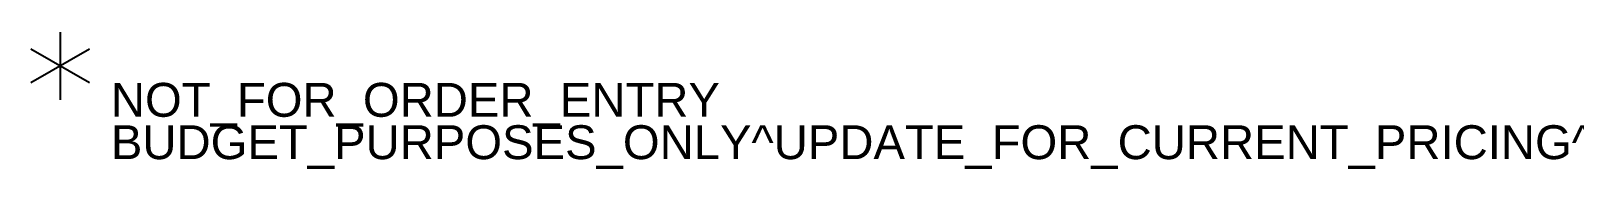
# Model space of a CAD drawing. Header units: inches. Extents: x 0 to 707, y 8 to 426.
# Drawn here: x 0 to 91.3, y 418 to 426.1 of the extents above; entities that cross this region are included whole.
import ezdxf

# ---------------------------------------------------------------- set-up
doc = ezdxf.new("R2010")
doc.units = ezdxf.units.IN
doc.header["$MEASUREMENT"] = 0
for name, color, linetype in [('PROP-BONUS-COUNT', 7, 'Continuous'), ('PROP-BONUS-FINISH', 7, 'Continuous'), ('PROP-BONUS-PROD_NO', 7, 'Continuous')]:
    doc.layers.add(name, color=color, linetype=linetype)
doc.styles.get("Standard").update_dxf_attribs({"font": 'arial.ttf'})

# ---------------------------------------------------------------- blocks, each defined once
blk = doc.blocks.new('BBUBBLET')
at = {"layer": 'PROP-BONUS-COUNT'}
for p, q in [((0, 2), (0, -2)), ((1.7321, -1), (-1.7321, 1)), ((1.7321, 1), (-1.7321, -1))]:
    blk.add_line(p, q, dxfattribs=at)
blk.add_point((0, 0), dxfattribs=at)
at = {"layer": 'PROP-BONUS-FINISH'}
blk.add_attdef('FINISH', (3, -5.5), '', height=2, dxfattribs=at)
at = {"layer": 'PROP-BONUS-PROD_NO', "flags": 8}
blk.add_attdef('PROD_NO', (3, -3), '', height=2, dxfattribs=at)

msp = doc.modelspace()

# ---------------------------------------------------------------- block references
msp.add_blockref('BBUBBLET', (1.732, 424.109)).add_auto_attribs({'PROD_NO': 'NOT_FOR_ORDER_ENTRY', 'FINISH': 'BUDGET_PURPOSES_ONLY^ UPDATE_FOR_CURRENT_PRICING^ DEALER_SPECIFICATION_REQUIRED'})

doc.saveas('drawing.dxf')
